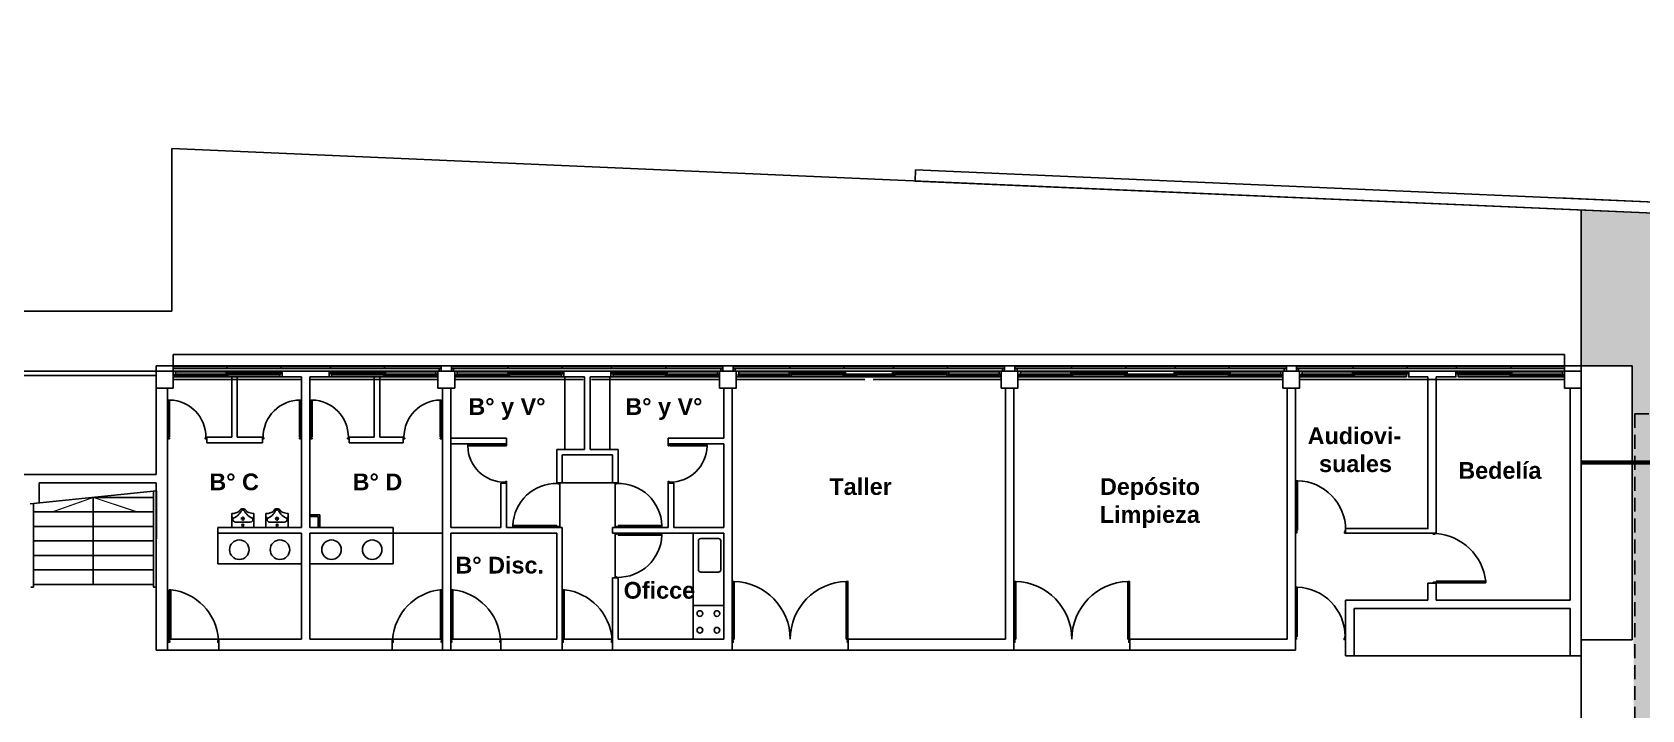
# Model space of a CAD drawing. Header units: millimetres. Extents: x -735 to -481, y 85 to 450.
# Drawn here: x -626.45 to -597.6, y 237.35 to 249.49 of the extents above; entities that cross this region are included whole.
import ezdxf
from ezdxf.enums import TextEntityAlignment as Align

# ---------------------------------------------------------------- set-up
doc = ezdxf.new("R2010")
doc.units = ezdxf.units.MM
doc.linetypes.add('DASHED', pattern=[0.75, 0.5, -0.25])
doc.layers.get('0').update_dxf_attribs({"color": 6, "linetype": 'CONTINUOUS'})
for name, color, linetype in [('A-CARPINTERIAS PUERTAS', 2, 'CONTINUOUS'), ('A-CARPINTERIAS VENTANAS', 2, 'CONTINUOUS'), ('A-ESCALERAS', 6, 'CONTINUOUS'), ('A-MUROS', 5, 'CONTINUOUS'), ('CARPINTERIAS', 2, 'CONTINUOUS'), ('dib - muro vista1', 1, 'CONTINUOUS'), ('dib - muro vista2', 2, 'CONTINUOUS'), ('dib-muros corte', 5, 'CONTINUOUS'), ('E-COLUMNAS CUADRADAS', 6, 'CONTINUOUS'), ('EQUIP-SANITARIO', 6, 'CONTINUOUS'), ('fino', 8, 'CONTINUOUS'), ('MUROS', 4, 'CONTINUOUS'), ('SANIT-DETALLE', 1, 'CONTINUOUS'), ('T-LOCALES', 7, 'CONTINUOUS'), ('VISTA4', 3, 'CONTINUOUS')]:
    doc.layers.add(name, color=color, linetype=linetype)
doc.styles.add('ARIAL', font='swisseb.ttf', dxfattribs={"width": 1.32})
doc.styles.add('ROMANS', font='romans', dxfattribs={"width": 0.9})

# ---------------------------------------------------------------- blocks, each defined once
blk = doc.blocks.new('SMRAIL')
for p, q in [((0, 0.9525), (0.00635, 0.9525)), ((0, 0.8763), (0.00635, 0.8763)), ((0, 0.0381), (0.00635, 0.0381)), ((0.00635, 0.8763), (0.00635, 0.9525)), ((0.00635, 0.93345), (0.0381, 0.93345)), ((0.00635, 0.89535), (0.0254, 0.89535)), ((0.00635, 0.0381), (0.00635, -0.0381)), ((0.00635, 0.01905), (0.0254, 0.01905)), ((0.0381, 0.88265), (0.0381, 0.03175)), ((0.0762, 0.89535), (0.0762, 0.01905)), ((0, -0.0381), (0.00635, -0.0381)), ((0.00635, -0.01905), (0.0381, -0.01905))]:
    blk.add_line(p, q)
for centre, radius, start, end in [((0.0254, 0.88265), 0.0127, 0, 90), ((0.0254, 0.03175), 0.0127, 270, 0), ((0.0381, 0.89535), 0.0381, 0, 90), ((0.0381, 0.01905), 0.0381, 270, 0)]:
    blk.add_arc(centre, radius, start, end)
blk = doc.blocks.new('TAB')
at = {"layer": 'MUROS', "color": 3}
for p, q in [((0, 0.23), (0.18, 0.23)), ((0, 0.2), (0.15, 0.2)), ((0.15, 0.2), (0.15, 0)), ((0.18, 0.23), (0.18, 0))]:
    blk.add_line(p, q, dxfattribs=at)
blk = doc.blocks.new('A$C1E3C3192')
at = {"layer": 'CARPINTERIAS'}
blk.add_line((0, 0), (0.001, 0), dxfattribs=at)
blk = doc.blocks.new('MINGI2')
blk.add_lwpolyline([(-0.00516, 0.00711), (-0.00571, 0.00711), (-0.00571, 0), (0.00571, 0), (0.00571, 0.00711), (0.00517, 0.00711), (0.00311, 0.00769, -0.087584), (0.00207, 0.00816, -0.140472), (0.0018, 0.00848, 0.652509), (-0.0018, 0.00848, -0.140472), (-0.00207, 0.00816, -0.087584), (-0.00311, 0.00769, 0.011964)], format="xyb", close=True)
at = {"layer": 'SANIT-DETALLE'}
for p, q in [((-0.00516, 0.00522), (-0.00571, 0.00522)), ((-0.00516, 0.00522), (-0.00516, 0.00413)), ((-0.00383, 0.00279), (0.00383, 0.00279)), ((0.00516, 0.00522), (0.00571, 0.00522)), ((0.00516, 0.00522), (0.00516, 0.00413))]:
    blk.add_line(p, q, dxfattribs=at)
for centre, radius in [((-0.00069, 0.00474), 0.0000762), ((-0.00069, 0.00429), 0.0000762), ((0, 0.0012), 0.000508), ((-0.00023, 0.0052), 0.0000762), ((-0.00023, 0.00383), 0.0000762), ((0, 0.00452), 0.0000762), ((0.00023, 0.0052), 0.0000762), ((0.00023, 0.00383), 0.0000762), ((0.00069, 0.00474), 0.0000762), ((0.00069, 0.00429), 0.0000762)]:
    blk.add_circle(centre, radius, dxfattribs=at)
for centre, radius, start, end in [((-0.0076, 0.01178), 0.00752, 289.21333, 335.64976), ((0.00006, 0.0081), 0.000993, 93.3922, 144.54656), ((-0.00006, 0.0081), 0.000993, 35.45344, 86.6078), ((0.0076, 0.01178), 0.00752, 204.35024, 250.78667), ((-0.00383, 0.00413), 0.00134, 180, 270), ((0.00383, 0.00413), 0.00134, 270, 0)]:
    blk.add_arc(centre, radius, start, end, dxfattribs=at)
at = {"style": 'ROMANS', "flags": 1}
blk.add_attdef('NOMENCLATURA', text='', height=0.00203, dxfattribs=at).set_placement((-0.00005, 0.00397), align=Align.MIDDLE)

msp = doc.modelspace()

# ---------------------------------------------------------------- hatches: boundary and pattern name
at = {"layer": 'fino'}
h = msp.add_hatch(dxfattribs=at)
h.set_pattern_fill('AR-B816', color=256, scale=0.001, style=0)
h.paths.add_polyline_path([(-597.726, 223.607), (-598.726, 223.614), (-598.726, 221.314), (-597.726, 221.318), (-597.726, 213.514), (-598.726, 213.514), (-598.726, 211.222), (-597.726, 211.222), (-597.726, 203.414), (-598.726, 203.414), (-598.726, 201.114), (-597.776, 201.116), (-597.776, 199.645), (-595.026, 199.677), (-595.026, 194.001), (-594.576, 193.894), (-594.576, 210.964), (-593.786, 210.964), (-593.786, 227.557), (-594.576, 227.557), (-594.576, 232.215), (-593.426, 232.215), (-593.426, 234.714), (-594.576, 234.706), (-594.601, 241.806), (-594.126, 241.806), (-594.126, 246.107), (-598.69, 246.302), (-598.686, 243.514), (-597.776, 243.519), (-597.726, 233.714), (-598.726, 233.714), (-598.726, 231.399), (-597.776, 231.399)])

# ---------------------------------------------------------------- linework, layer by layer
at = {"layer": 'A-CARPINTERIAS PUERTAS'}
for p, q in [((-624.002, 242.234), (-624.026, 242.234)), ((-623.988, 242.204), (-624.026, 242.204)), ((-624.002, 242.234), (-624.002, 242.217)), ((-624.002, 242.217), (-623.988, 242.217)), ((-623.988, 242.217), (-623.988, 242.204)), ((-621.646, 242.217), (-621.66, 242.217)), ((-621.66, 242.217), (-621.66, 242.204)), ((-621.66, 242.204), (-621.623, 242.204)), ((-621.646, 242.234), (-621.646, 242.217)), ((-621.646, 242.234), (-621.623, 242.234)), ((-621.449, 242.234), (-621.473, 242.234)), ((-621.435, 242.204), (-621.473, 242.204)), ((-621.449, 242.234), (-621.449, 242.217)), ((-621.449, 242.217), (-621.435, 242.217)), ((-621.435, 242.217), (-621.435, 242.204)), ((-619.122, 242.217), (-619.136, 242.217)), ((-619.136, 242.217), (-619.136, 242.204)), ((-619.136, 242.204), (-619.099, 242.204)), ((-619.122, 242.234), (-619.122, 242.217)), ((-619.122, 242.234), (-619.099, 242.234)), ((-617.962, 242.09), (-617.962, 242.076)), ((-617.962, 242.076), (-617.949, 242.076)), ((-617.949, 242.076), (-617.949, 242.114)), ((-615.051, 242.076), (-615.051, 242.114)), ((-615.021, 242.09), (-615.037, 242.09)), ((-615.037, 242.09), (-615.037, 242.076)), ((-615.021, 242.09), (-615.021, 242.114)), ((-598.686, 241.806), (-598.686, 241.756)), ((-598.626, 241.806), (-598.686, 241.806)), ((-598.686, 241.806), (-597.276, 241.806)), ((-598.686, 241.781), (-597.276, 241.781)), ((-598.626, 241.806), (-598.626, 241.756)), ((-598.626, 241.756), (-598.686, 241.756)), ((-598.686, 241.756), (-597.276, 241.756)), ((-614.951, 241.411), (-615.051, 241.411)), ((-617.05, 240.65), (-617.836, 240.65)), ((-617.836, 240.65), (-617.836, 240.62)), ((-617.05, 240.62), (-617.836, 240.62)), ((-617.05, 240.62), (-617.05, 240.65)), ((-615.95, 240.62), (-615.95, 240.65)), ((-615.95, 240.65), (-615.163, 240.65)), ((-615.95, 240.62), (-615.163, 240.62)), ((-615.163, 240.65), (-615.163, 240.62)), ((-615.95, 240.507), (-615.163, 240.507)), ((-615.95, 240.507), (-615.95, 240.477)), ((-615.95, 240.477), (-615.163, 240.477)), ((-615.163, 240.507), (-615.163, 240.477)), ((-602.909, 240.514), (-602.909, 240.594)), ((-623.998, 239.5), (-623.968, 239.5)), ((-623.998, 238.614), (-623.998, 239.5)), ((-623.968, 238.614), (-623.968, 239.5)), ((-619.105, 239.5), (-619.135, 239.5)), ((-619.135, 238.614), (-619.135, 239.5)), ((-619.105, 238.614), (-619.105, 239.5)), ((-618.942, 239.5), (-618.912, 239.5)), ((-618.942, 238.614), (-618.942, 239.5)), ((-618.912, 238.614), (-618.912, 239.5)), ((-616.943, 239.5), (-616.913, 239.5)), ((-616.943, 238.614), (-616.943, 239.5)), ((-616.913, 238.614), (-616.913, 239.5)), ((-601.285, 239.62), (-601.285, 239.65)), ((-601.285, 239.65), (-600.398, 239.65)), ((-601.285, 239.62), (-600.398, 239.62)), ((-600.398, 239.62), (-600.398, 239.65)), ((-623.998, 238.614), (-623.968, 238.614)), ((-619.105, 238.614), (-619.135, 238.614)), ((-618.942, 238.614), (-618.912, 238.614)), ((-616.943, 238.614), (-616.913, 238.614))]:
    msp.add_line(p, q, dxfattribs=at)
at = {"layer": 'A-CARPINTERIAS PUERTAS', "ltscale": 0.06}
for q in [(-617.979, 242.114), (-617.962, 242.09)]:
    msp.add_line((-617.979, 242.09), q, dxfattribs=at)
at = {"layer": 'A-CARPINTERIAS PUERTAS'}
for points in [[(-624.002, 242.234), (-623.987, 242.234), (-623.987, 242.899), (-624.002, 242.899)], [(-621.646, 242.234), (-621.661, 242.234), (-621.661, 242.899), (-621.646, 242.899)], [(-621.449, 242.234), (-621.434, 242.234), (-621.434, 242.899), (-621.449, 242.899)], [(-619.122, 242.234), (-619.137, 242.234), (-619.137, 242.899), (-619.122, 242.899)], [(-623.323, 242.234), (-623.337, 242.234), (-623.337, 242.217), (-623.351, 242.217), (-623.351, 242.204), (-623.337, 242.204), (-623.337, 242.204), (-623.323, 242.204)], [(-620.77, 242.234), (-620.784, 242.234), (-620.784, 242.217), (-620.798, 242.217), (-620.798, 242.204), (-620.784, 242.204), (-620.784, 242.204), (-620.77, 242.204)], [(-617.979, 242.09), (-617.979, 242.075), (-618.644, 242.075), (-618.644, 242.09)], [(-615.021, 242.09), (-615.021, 242.075), (-614.355, 242.075), (-614.355, 242.09)], [(-603.794, 240.568), (-603.769, 240.568), (-603.769, 241.453), (-603.794, 241.453)], [(-613.898, 238.614), (-613.869, 238.614), (-613.869, 239.647), (-613.898, 239.647)], [(-611.831, 238.614), (-611.86, 238.614), (-611.86, 239.647), (-611.831, 239.647)], [(-608.85, 238.614), (-608.821, 238.614), (-608.821, 239.647), (-608.85, 239.647)], [(-606.783, 238.614), (-606.812, 238.614), (-606.812, 239.647), (-606.783, 239.647)], [(-603.803, 238.66), (-603.778, 238.66), (-603.778, 239.545), (-603.803, 239.545)]]:
    msp.add_lwpolyline(points, close=True, dxfattribs=at)
for points in [[(-622.325, 242.234), (-622.311, 242.234), (-622.311, 242.217), (-622.297, 242.217), (-622.297, 242.204), (-622.311, 242.204), (-622.311, 242.204), (-622.325, 242.204)], [(-619.801, 242.234), (-619.787, 242.234), (-619.787, 242.217), (-619.773, 242.217), (-619.773, 242.204), (-619.787, 242.204), (-619.787, 242.204), (-619.801, 242.204)], [(-615.051, 242.076), (-615.037, 242.076)], [(-617.979, 241.411), (-617.979, 241.425), (-617.962, 241.425), (-617.962, 241.439), (-617.949, 241.439), (-617.949, 241.425), (-617.949, 241.425), (-617.949, 241.411)], [(-617.05, 241.414), (-617.05, 241.407), (-617.02, 241.407), (-617.02, 241.395), (-616.995, 241.395), (-616.995, 241.414), (-616.995, 241.414), (-616.995, 241.414)], [(-615.95, 241.414), (-615.95, 241.407), (-615.98, 241.407), (-615.98, 241.395), (-616.004, 241.395), (-616.004, 241.414), (-616.004, 241.414), (-616.004, 241.414)], [(-615.021, 241.411), (-615.021, 241.425), (-615.037, 241.425), (-615.037, 241.439), (-615.051, 241.439), (-615.051, 241.425), (-615.051, 241.425), (-615.051, 241.411)], [(-617.05, 240.614), (-617.05, 240.62), (-617.02, 240.62), (-617.02, 240.633), (-616.995, 240.633), (-616.995, 240.614), (-616.995, 240.614), (-616.995, 240.614)], [(-615.95, 240.614), (-615.95, 240.62), (-615.98, 240.62), (-615.98, 240.633), (-616.004, 240.633), (-616.004, 240.614), (-616.004, 240.614), (-616.004, 240.614)], [(-615.95, 240.514), (-615.95, 240.507), (-615.98, 240.507), (-615.98, 240.495), (-616.004, 240.495), (-616.004, 240.514), (-616.004, 240.514), (-616.004, 240.514)], [(-603.809, 240.568), (-603.794, 240.568), (-603.794, 240.542), (-603.783, 240.542), (-603.783, 240.521), (-603.809, 240.521), (-603.809, 240.521), (-603.809, 240.521)], [(-602.909, 240.568), (-602.915, 240.568), (-602.915, 240.538), (-602.928, 240.538), (-602.928, 240.514), (-602.909, 240.514), (-602.909, 240.514), (-602.909, 240.514)], [(-601.285, 240.514), (-601.285, 240.507), (-601.315, 240.507), (-601.315, 240.495), (-601.339, 240.495), (-601.339, 240.514), (-601.339, 240.514), (-601.339, 240.514)], [(-615.95, 239.714), (-615.95, 239.72), (-615.98, 239.72), (-615.98, 239.733), (-616.004, 239.733), (-616.004, 239.714), (-616.004, 239.714), (-616.004, 239.714)], [(-601.285, 239.614), (-601.285, 239.62), (-601.315, 239.62), (-601.315, 239.633), (-601.339, 239.633), (-601.339, 239.614), (-601.339, 239.614), (-601.339, 239.614)], [(-624.005, 238.614), (-623.998, 238.614), (-623.998, 238.584), (-623.986, 238.584), (-623.986, 238.559), (-624.005, 238.559), (-624.005, 238.559), (-624.005, 238.559)], [(-623.105, 238.614), (-623.111, 238.614), (-623.111, 238.584), (-623.124, 238.584), (-623.124, 238.559), (-623.105, 238.559), (-623.105, 238.559), (-623.105, 238.559)], [(-619.999, 238.614), (-619.992, 238.614), (-619.992, 238.584), (-619.98, 238.584), (-619.98, 238.559), (-619.999, 238.559), (-619.999, 238.559), (-619.999, 238.559)], [(-619.099, 238.614), (-619.105, 238.614), (-619.105, 238.584), (-619.118, 238.584), (-619.118, 238.559), (-619.099, 238.559), (-619.099, 238.559), (-619.099, 238.559)], [(-618.949, 238.614), (-618.942, 238.614), (-618.942, 238.584), (-618.93, 238.584), (-618.93, 238.559), (-618.949, 238.559), (-618.949, 238.559), (-618.949, 238.559)], [(-618.049, 238.614), (-618.055, 238.614), (-618.055, 238.584), (-618.068, 238.584), (-618.068, 238.559), (-618.049, 238.559), (-618.049, 238.559), (-618.049, 238.559)], [(-616.95, 238.614), (-616.943, 238.614), (-616.943, 238.584), (-616.931, 238.584), (-616.931, 238.559), (-616.95, 238.559), (-616.95, 238.559), (-616.95, 238.559)], [(-616.05, 238.614), (-616.056, 238.614), (-616.056, 238.584), (-616.069, 238.584), (-616.069, 238.559), (-616.05, 238.559), (-616.05, 238.559), (-616.05, 238.559)], [(-613.905, 238.614), (-613.898, 238.614), (-613.898, 238.584), (-613.886, 238.584), (-613.886, 238.559), (-613.905, 238.559), (-613.905, 238.559), (-613.905, 238.559)], [(-611.825, 238.614), (-611.831, 238.614), (-611.831, 238.584), (-611.843, 238.584), (-611.843, 238.559), (-611.825, 238.559), (-611.825, 238.559), (-611.825, 238.559)], [(-608.857, 238.614), (-608.85, 238.614), (-608.85, 238.584), (-608.838, 238.584), (-608.838, 238.559), (-608.857, 238.559), (-608.857, 238.559), (-608.857, 238.559)], [(-606.777, 238.614), (-606.783, 238.614), (-606.783, 238.584), (-606.795, 238.584), (-606.795, 238.559), (-606.777, 238.559), (-606.777, 238.559), (-606.777, 238.559)], [(-603.809, 238.66), (-603.803, 238.66), (-603.803, 238.634), (-603.792, 238.634), (-603.792, 238.614), (-603.809, 238.614), (-603.809, 238.614), (-603.809, 238.614)], [(-602.918, 238.66), (-602.925, 238.66), (-602.925, 238.63), (-602.937, 238.63), (-602.937, 238.606), (-602.918, 238.606), (-602.918, 238.606), (-602.918, 238.606)]]:
    msp.add_lwpolyline(points, dxfattribs=at)
for centre, radius, start, end in [((-624.002, 242.234), 0.665, 359.9816, 88.6589), ((-621.646, 242.234), 0.665, 89.9875, 180.0298), ((-621.449, 242.234), 0.665, 359.9816, 88.6589), ((-619.122, 242.234), 0.665, 91.3411, 180.0184), ((-617.979, 242.09), 0.665, 181.3411, 270.0184), ((-615.02, 242.09), 0.665, 269.9816, 358.6589), ((-617.049, 240.62), 0.786, 88.916, 177.8144), ((-615.95, 240.62), 0.786, 2.1856, 91.084), ((-603.794, 240.568), 0.885, 0, 88.4295), ((-615.95, 240.507), 0.786, 268.916, 357.8144), ((-601.361, 239.539), 0.969, 6.5992, 85.4619), ((-624.079, 238.537), 0.969, 4.5381, 83.4008), ((-619.024, 238.537), 0.969, 96.5992, 175.4619), ((-619.023, 238.537), 0.969, 4.5381, 83.4008), ((-617.024, 238.537), 0.969, 4.5381, 83.4008), ((-613.898, 238.614), 1.033, 0, 88.4295), ((-611.831, 238.614), 1.033, 91.5705, 180), ((-608.85, 238.614), 1.033, 0, 88.4295), ((-606.783, 238.614), 1.033, 91.5705, 180), ((-603.803, 238.66), 0.885, 0, 88.4295)]:
    msp.add_arc(centre, radius, start, end, dxfattribs=at)
at = {"layer": 'A-CARPINTERIAS VENTANAS'}
for p, q in [((-623.926, 243.514), (-598.986, 243.514)), ((-619.119, 243.502), (-623.926, 243.502)), ((-619.119, 243.414), (-619.119, 243.502)), ((-618.936, 243.414), (-618.936, 243.502)), ((-618.936, 243.502), (-614.071, 243.502)), ((-613.886, 243.502), (-609.021, 243.502)), ((-613.886, 243.414), (-613.886, 243.502)), ((-608.836, 243.414), (-608.836, 243.502)), ((-608.836, 243.502), (-603.971, 243.502)), ((-603.792, 243.502), (-598.986, 243.502)), ((-603.792, 243.414), (-603.792, 243.502)), ((-619.119, 243.464), (-623.926, 243.464)), ((-623.881, 243.414), (-623.926, 243.414)), ((-622.011, 243.364), (-623.896, 243.364)), ((-623.881, 243.414), (-622.011, 243.414)), ((-623.881, 243.364), (-623.881, 243.414)), ((-622.976, 243.404), (-623.881, 243.404)), ((-623.881, 243.314), (-623.881, 243.324)), ((-623.881, 243.314), (-622.011, 243.314)), ((-623.866, 243.364), (-622.976, 243.364)), ((-623.866, 243.344), (-622.976, 243.344)), ((-623.866, 243.324), (-622.976, 243.324)), ((-622.946, 243.404), (-622.021, 243.404)), ((-622.946, 243.384), (-622.021, 243.384)), ((-622.946, 243.364), (-622.021, 243.364)), ((-622.946, 243.324), (-622.011, 243.324)), ((-622.011, 243.404), (-622.011, 243.414)), ((-622.011, 243.414), (-621.971, 243.414)), ((-622.011, 243.314), (-622.011, 243.364)), ((-621.971, 243.314), (-622.011, 243.314)), ((-621.971, 243.364), (-621.971, 243.414)), ((-621.971, 243.314), (-621.971, 243.414)), ((-621.125, 243.364), (-621.125, 243.414)), ((-621.125, 243.314), (-621.125, 243.414)), ((-621.085, 243.414), (-621.125, 243.414)), ((-621.125, 243.314), (-621.085, 243.314)), ((-619.215, 243.414), (-621.085, 243.414)), ((-621.085, 243.404), (-621.085, 243.414)), ((-621.085, 243.314), (-621.085, 243.364)), ((-621.085, 243.364), (-619.2, 243.364)), ((-620.15, 243.324), (-621.085, 243.324)), ((-619.215, 243.314), (-621.085, 243.314)), ((-620.15, 243.404), (-621.075, 243.404)), ((-620.15, 243.384), (-621.075, 243.384)), ((-620.15, 243.364), (-621.075, 243.364)), ((-620.12, 243.404), (-619.215, 243.404)), ((-619.23, 243.364), (-620.12, 243.364)), ((-619.23, 243.344), (-620.12, 243.344)), ((-619.23, 243.324), (-620.12, 243.324)), ((-619.215, 243.364), (-619.215, 243.414)), ((-619.178, 243.414), (-619.215, 243.414)), ((-619.215, 243.314), (-619.215, 243.324)), ((-619.215, 243.314), (-619.178, 243.314)), ((-619.158, 243.414), (-619.158, 243.464)), ((-618.936, 243.464), (-614.071, 243.464)), ((-618.898, 243.414), (-618.898, 243.464)), ((-618.833, 243.414), (-618.878, 243.414)), ((-618.833, 243.314), (-618.878, 243.314)), ((-616.963, 243.364), (-618.848, 243.364)), ((-618.833, 243.364), (-618.833, 243.414)), ((-618.833, 243.414), (-616.963, 243.414)), ((-617.928, 243.404), (-618.833, 243.404)), ((-618.833, 243.314), (-618.833, 243.324)), ((-618.833, 243.314), (-616.963, 243.314)), ((-618.818, 243.364), (-617.928, 243.364)), ((-618.818, 243.344), (-617.928, 243.344)), ((-618.818, 243.324), (-617.928, 243.324)), ((-617.898, 243.404), (-616.973, 243.404)), ((-617.898, 243.384), (-616.973, 243.384)), ((-617.898, 243.364), (-616.973, 243.364)), ((-617.898, 243.324), (-616.963, 243.324)), ((-616.963, 243.404), (-616.963, 243.414)), ((-616.963, 243.414), (-616.923, 243.414)), ((-616.963, 243.314), (-616.963, 243.364)), ((-616.923, 243.314), (-616.963, 243.314)), ((-616.923, 243.364), (-616.923, 243.414)), ((-616.923, 243.314), (-616.923, 243.414)), ((-616.077, 243.364), (-616.077, 243.414)), ((-616.077, 243.314), (-616.077, 243.414)), ((-616.037, 243.414), (-616.077, 243.414)), ((-616.077, 243.314), (-616.037, 243.314)), ((-614.167, 243.414), (-616.037, 243.414)), ((-616.037, 243.404), (-616.037, 243.414)), ((-616.037, 243.314), (-616.037, 243.364)), ((-616.037, 243.364), (-614.152, 243.364)), ((-615.102, 243.324), (-616.037, 243.324)), ((-614.167, 243.314), (-616.037, 243.314)), ((-615.102, 243.404), (-616.027, 243.404)), ((-615.102, 243.384), (-616.027, 243.384)), ((-615.102, 243.364), (-616.027, 243.364)), ((-615.072, 243.404), (-614.167, 243.404)), ((-614.182, 243.364), (-615.072, 243.364)), ((-614.182, 243.344), (-615.072, 243.344)), ((-614.182, 243.324), (-615.072, 243.324)), ((-614.167, 243.364), (-614.167, 243.414)), ((-614.13, 243.414), (-614.167, 243.414)), ((-614.167, 243.314), (-614.167, 243.324)), ((-614.167, 243.314), (-614.13, 243.314)), ((-614.11, 243.464), (-614.11, 243.414)), ((-614.071, 243.464), (-614.071, 243.414)), ((-613.886, 243.464), (-609.021, 243.464)), ((-613.848, 243.414), (-613.848, 243.464)), ((-613.785, 243.414), (-613.83, 243.414)), ((-613.785, 243.314), (-613.83, 243.314)), ((-611.915, 243.364), (-613.8, 243.364)), ((-613.785, 243.414), (-611.915, 243.414)), ((-613.785, 243.364), (-613.785, 243.414)), ((-612.88, 243.404), (-613.785, 243.404)), ((-613.785, 243.314), (-613.785, 243.324)), ((-613.785, 243.314), (-611.915, 243.314)), ((-613.77, 243.364), (-612.88, 243.364)), ((-613.77, 243.344), (-612.88, 243.344)), ((-613.77, 243.324), (-612.88, 243.324)), ((-612.85, 243.404), (-611.925, 243.404)), ((-612.85, 243.384), (-611.925, 243.384)), ((-612.85, 243.364), (-611.925, 243.364)), ((-612.85, 243.324), (-611.915, 243.324)), ((-611.915, 243.404), (-611.915, 243.414)), ((-611.915, 243.414), (-611.875, 243.414)), ((-611.915, 243.314), (-611.915, 243.364)), ((-611.875, 243.314), (-611.915, 243.314)), ((-611.875, 243.364), (-611.875, 243.414)), ((-611.875, 243.364), (-611.875, 243.414)), ((-611.875, 243.414), (-611.029, 243.414)), ((-611.875, 243.314), (-611.875, 243.324)), ((-611.875, 243.314), (-611.875, 243.324)), ((-611.875, 243.314), (-611.029, 243.314)), ((-611.86, 243.364), (-611.044, 243.364)), ((-611.86, 243.344), (-611.044, 243.344)), ((-611.86, 243.324), (-611.044, 243.324)), ((-611.029, 243.364), (-611.029, 243.414)), ((-611.029, 243.364), (-611.029, 243.414)), ((-610.989, 243.414), (-611.029, 243.414)), ((-611.029, 243.314), (-611.029, 243.324)), ((-611.029, 243.314), (-611.029, 243.324)), ((-611.029, 243.314), (-610.989, 243.314)), ((-609.119, 243.414), (-610.989, 243.414)), ((-610.989, 243.404), (-610.989, 243.414)), ((-610.989, 243.314), (-610.989, 243.364)), ((-610.989, 243.364), (-609.104, 243.364)), ((-610.054, 243.324), (-610.989, 243.324)), ((-609.119, 243.314), (-610.989, 243.314)), ((-610.054, 243.404), (-610.979, 243.404)), ((-610.054, 243.384), (-610.979, 243.384)), ((-610.054, 243.364), (-610.979, 243.364)), ((-610.024, 243.404), (-609.119, 243.404)), ((-609.134, 243.364), (-610.024, 243.364)), ((-609.134, 243.344), (-610.024, 243.344)), ((-609.134, 243.324), (-610.024, 243.324)), ((-609.119, 243.364), (-609.119, 243.414)), ((-609.082, 243.414), (-609.119, 243.414)), ((-609.119, 243.314), (-609.119, 243.324)), ((-609.119, 243.314), (-609.082, 243.314)), ((-609.06, 243.464), (-609.06, 243.414)), ((-609.021, 243.464), (-609.021, 243.414)), ((-608.836, 243.464), (-603.971, 243.464)), ((-608.798, 243.414), (-608.798, 243.464)), ((-608.737, 243.414), (-608.782, 243.414)), ((-608.737, 243.314), (-608.782, 243.314)), ((-606.867, 243.364), (-608.752, 243.364)), ((-608.737, 243.364), (-608.737, 243.414)), ((-608.737, 243.414), (-606.867, 243.414)), ((-607.832, 243.404), (-608.737, 243.404)), ((-608.737, 243.314), (-608.737, 243.324)), ((-608.737, 243.314), (-606.867, 243.314)), ((-608.722, 243.364), (-607.832, 243.364)), ((-608.722, 243.344), (-607.832, 243.344)), ((-608.722, 243.324), (-607.832, 243.324)), ((-607.802, 243.404), (-606.877, 243.404)), ((-607.802, 243.384), (-606.877, 243.384)), ((-607.802, 243.364), (-606.877, 243.364)), ((-607.802, 243.324), (-606.867, 243.324)), ((-606.867, 243.404), (-606.867, 243.414)), ((-606.867, 243.414), (-606.827, 243.414)), ((-606.867, 243.314), (-606.867, 243.364)), ((-606.827, 243.314), (-606.867, 243.314)), ((-606.827, 243.364), (-606.827, 243.414)), ((-606.827, 243.364), (-606.827, 243.414)), ((-606.827, 243.414), (-605.981, 243.414)), ((-606.827, 243.314), (-606.827, 243.324)), ((-606.827, 243.314), (-606.827, 243.324)), ((-606.827, 243.314), (-605.981, 243.314)), ((-606.812, 243.364), (-605.996, 243.364)), ((-606.812, 243.344), (-605.996, 243.344)), ((-606.812, 243.324), (-605.996, 243.324)), ((-605.981, 243.364), (-605.981, 243.414)), ((-605.981, 243.364), (-605.981, 243.414)), ((-605.941, 243.414), (-605.981, 243.414)), ((-605.981, 243.314), (-605.981, 243.324)), ((-605.981, 243.314), (-605.981, 243.324)), ((-605.981, 243.314), (-605.941, 243.314)), ((-604.071, 243.414), (-605.941, 243.414)), ((-605.941, 243.404), (-605.941, 243.414)), ((-605.941, 243.314), (-605.941, 243.364)), ((-605.941, 243.364), (-604.056, 243.364)), ((-605.006, 243.324), (-605.941, 243.324)), ((-604.071, 243.314), (-605.941, 243.314)), ((-605.006, 243.404), (-605.931, 243.404)), ((-605.006, 243.384), (-605.931, 243.384)), ((-605.006, 243.364), (-605.931, 243.364)), ((-604.976, 243.404), (-604.071, 243.404)), ((-604.086, 243.364), (-604.976, 243.364)), ((-604.086, 243.344), (-604.976, 243.344)), ((-604.086, 243.324), (-604.976, 243.324)), ((-604.071, 243.364), (-604.071, 243.414)), ((-604.034, 243.414), (-604.071, 243.414)), ((-604.071, 243.314), (-604.071, 243.324)), ((-604.071, 243.314), (-604.034, 243.314)), ((-604.01, 243.464), (-604.01, 243.414)), ((-603.971, 243.464), (-603.971, 243.414)), ((-603.792, 243.464), (-598.986, 243.464)), ((-603.754, 243.414), (-603.754, 243.464)), ((-603.689, 243.414), (-603.734, 243.414)), ((-603.689, 243.314), (-603.734, 243.314)), ((-601.819, 243.364), (-603.704, 243.364)), ((-603.689, 243.414), (-601.819, 243.414)), ((-603.689, 243.364), (-603.689, 243.414)), ((-602.784, 243.404), (-603.689, 243.404)), ((-603.689, 243.314), (-603.689, 243.324)), ((-603.689, 243.314), (-601.819, 243.314)), ((-603.674, 243.364), (-602.784, 243.364)), ((-603.674, 243.344), (-602.784, 243.344)), ((-603.674, 243.324), (-602.784, 243.324)), ((-602.754, 243.404), (-601.829, 243.404)), ((-602.754, 243.384), (-601.829, 243.384)), ((-602.754, 243.364), (-601.829, 243.364)), ((-602.754, 243.324), (-601.819, 243.324)), ((-601.819, 243.404), (-601.819, 243.414)), ((-601.819, 243.414), (-601.799, 243.414)), ((-601.819, 243.314), (-601.819, 243.364)), ((-600.893, 243.414), (-600.933, 243.414)), ((-599.023, 243.414), (-600.893, 243.414)), ((-600.893, 243.404), (-600.893, 243.414)), ((-600.893, 243.314), (-600.893, 243.364)), ((-600.893, 243.364), (-599.008, 243.364)), ((-599.958, 243.324), (-600.893, 243.324)), ((-599.023, 243.314), (-600.893, 243.314)), ((-599.958, 243.404), (-600.883, 243.404)), ((-599.958, 243.384), (-600.883, 243.384)), ((-599.958, 243.364), (-600.883, 243.364)), ((-599.928, 243.404), (-599.023, 243.404)), ((-599.038, 243.364), (-599.928, 243.364)), ((-599.038, 243.344), (-599.928, 243.344)), ((-599.038, 243.324), (-599.928, 243.324)), ((-599.023, 243.364), (-599.023, 243.414)), ((-598.986, 243.414), (-599.023, 243.414)), ((-599.023, 243.314), (-599.023, 243.324)), ((-599.023, 243.314), (-598.986, 243.314))]:
    msp.add_line(p, q, dxfattribs=at)
for points in [[(-623.926, 243.464), (-623.926, 243.502), (-623.887, 243.502)], [(-622.961, 243.464), (-622.961, 243.502), (-622.999, 243.502)], [(-622.961, 243.464), (-622.961, 243.502), (-622.922, 243.502)], [(-621.991, 243.464), (-621.991, 243.502), (-622.029, 243.502)], [(-621.991, 243.464), (-621.991, 243.502), (-621.952, 243.502)], [(-621.105, 243.464), (-621.105, 243.502), (-621.143, 243.502)], [(-621.105, 243.464), (-621.105, 243.502), (-621.066, 243.502)], [(-620.135, 243.464), (-620.135, 243.502), (-620.173, 243.502)], [(-620.135, 243.464), (-620.135, 243.502), (-620.096, 243.502)], [(-619.119, 243.464), (-619.119, 243.502), (-619.158, 243.502)], [(-618.936, 243.464), (-618.936, 243.502), (-618.898, 243.502)], [(-617.921, 243.464), (-617.921, 243.502), (-617.959, 243.502)], [(-617.921, 243.464), (-617.921, 243.502), (-617.882, 243.502)], [(-616.951, 243.464), (-616.951, 243.502), (-616.989, 243.502)], [(-616.951, 243.464), (-616.951, 243.502), (-616.912, 243.502)], [(-616.065, 243.464), (-616.065, 243.502), (-616.103, 243.502)], [(-616.065, 243.464), (-616.065, 243.502), (-616.026, 243.502)], [(-615.095, 243.464), (-615.095, 243.502), (-615.133, 243.502)], [(-615.095, 243.464), (-615.095, 243.502), (-615.056, 243.502)], [(-614.071, 243.464), (-614.071, 243.502), (-614.11, 243.502)], [(-613.886, 243.464), (-613.886, 243.502), (-613.848, 243.502)], [(-612.871, 243.464), (-612.871, 243.502), (-612.909, 243.502)], [(-612.871, 243.464), (-612.871, 243.502), (-612.832, 243.502)], [(-611.901, 243.464), (-611.901, 243.502), (-611.939, 243.502)], [(-611.901, 243.464), (-611.901, 243.502), (-611.862, 243.502)], [(-611.015, 243.464), (-611.015, 243.502), (-611.053, 243.502)], [(-611.015, 243.464), (-611.015, 243.502), (-610.976, 243.502)], [(-610.045, 243.464), (-610.045, 243.502), (-610.083, 243.502)], [(-610.045, 243.464), (-610.045, 243.502), (-610.006, 243.502)], [(-609.021, 243.464), (-609.021, 243.502), (-609.06, 243.502)], [(-608.836, 243.464), (-608.836, 243.502), (-608.798, 243.502)], [(-607.821, 243.464), (-607.821, 243.502), (-607.859, 243.502)], [(-607.821, 243.464), (-607.821, 243.502), (-607.782, 243.502)], [(-606.851, 243.464), (-606.851, 243.502), (-606.889, 243.502)], [(-606.851, 243.464), (-606.851, 243.502), (-606.812, 243.502)], [(-605.965, 243.464), (-605.965, 243.502), (-606.003, 243.502)], [(-605.965, 243.464), (-605.965, 243.502), (-605.926, 243.502)], [(-604.995, 243.464), (-604.995, 243.502), (-605.033, 243.502)], [(-604.995, 243.464), (-604.995, 243.502), (-604.956, 243.502)], [(-603.971, 243.464), (-603.971, 243.502), (-604.01, 243.502)], [(-603.792, 243.464), (-603.792, 243.502), (-603.754, 243.502)], [(-602.777, 243.464), (-602.777, 243.502), (-602.815, 243.502)], [(-602.777, 243.464), (-602.777, 243.502), (-602.738, 243.502)], [(-601.807, 243.464), (-601.807, 243.502), (-601.845, 243.502)], [(-601.807, 243.464), (-601.807, 243.502), (-601.768, 243.502)], [(-600.921, 243.464), (-600.921, 243.502), (-600.959, 243.502)], [(-600.921, 243.464), (-600.921, 243.502), (-600.882, 243.502)], [(-599.951, 243.464), (-599.951, 243.502), (-599.989, 243.502)], [(-599.951, 243.464), (-599.951, 243.502), (-599.912, 243.502)], [(-598.986, 243.464), (-598.986, 243.502), (-599.024, 243.502)]]:
    msp.add_lwpolyline(points, dxfattribs=at)
for points in [[(-623.896, 243.364), (-623.866, 243.364), (-623.866, 243.324), (-623.896, 243.324)], [(-622.976, 243.404), (-622.946, 243.404), (-622.946, 243.364), (-622.976, 243.364)], [(-622.976, 243.364), (-622.946, 243.364), (-622.946, 243.324), (-622.976, 243.324)], [(-622.021, 243.404), (-621.996, 243.404), (-621.996, 243.364), (-622.021, 243.364)], [(-621.075, 243.404), (-621.1, 243.404), (-621.1, 243.364), (-621.075, 243.364)], [(-620.12, 243.404), (-620.15, 243.404), (-620.15, 243.364), (-620.12, 243.364)], [(-620.12, 243.364), (-620.15, 243.364), (-620.15, 243.324), (-620.12, 243.324)], [(-619.2, 243.364), (-619.23, 243.364), (-619.23, 243.324), (-619.2, 243.324)], [(-618.848, 243.364), (-618.818, 243.364), (-618.818, 243.324), (-618.848, 243.324)], [(-617.928, 243.404), (-617.898, 243.404), (-617.898, 243.364), (-617.928, 243.364)], [(-617.928, 243.364), (-617.898, 243.364), (-617.898, 243.324), (-617.928, 243.324)], [(-616.973, 243.404), (-616.948, 243.404), (-616.948, 243.364), (-616.973, 243.364)], [(-616.027, 243.404), (-616.052, 243.404), (-616.052, 243.364), (-616.027, 243.364)], [(-615.072, 243.404), (-615.102, 243.404), (-615.102, 243.364), (-615.072, 243.364)], [(-615.072, 243.364), (-615.102, 243.364), (-615.102, 243.324), (-615.072, 243.324)], [(-614.152, 243.364), (-614.182, 243.364), (-614.182, 243.324), (-614.152, 243.324)], [(-613.8, 243.364), (-613.77, 243.364), (-613.77, 243.324), (-613.8, 243.324)], [(-612.88, 243.404), (-612.85, 243.404), (-612.85, 243.364), (-612.88, 243.364)], [(-612.88, 243.364), (-612.85, 243.364), (-612.85, 243.324), (-612.88, 243.324)], [(-611.925, 243.404), (-611.9, 243.404), (-611.9, 243.364), (-611.925, 243.364)], [(-611.89, 243.364), (-611.86, 243.364), (-611.86, 243.324), (-611.89, 243.324)], [(-611.014, 243.364), (-611.044, 243.364), (-611.044, 243.324), (-611.014, 243.324)], [(-610.979, 243.404), (-611.004, 243.404), (-611.004, 243.364), (-610.979, 243.364)], [(-610.024, 243.404), (-610.054, 243.404), (-610.054, 243.364), (-610.024, 243.364)], [(-610.024, 243.364), (-610.054, 243.364), (-610.054, 243.324), (-610.024, 243.324)], [(-609.104, 243.364), (-609.134, 243.364), (-609.134, 243.324), (-609.104, 243.324)], [(-608.752, 243.364), (-608.722, 243.364), (-608.722, 243.324), (-608.752, 243.324)], [(-607.832, 243.404), (-607.802, 243.404), (-607.802, 243.364), (-607.832, 243.364)], [(-607.832, 243.364), (-607.802, 243.364), (-607.802, 243.324), (-607.832, 243.324)], [(-606.877, 243.404), (-606.852, 243.404), (-606.852, 243.364), (-606.877, 243.364)], [(-606.842, 243.364), (-606.812, 243.364), (-606.812, 243.324), (-606.842, 243.324)], [(-605.966, 243.364), (-605.996, 243.364), (-605.996, 243.324), (-605.966, 243.324)], [(-605.931, 243.404), (-605.956, 243.404), (-605.956, 243.364), (-605.931, 243.364)], [(-604.976, 243.404), (-605.006, 243.404), (-605.006, 243.364), (-604.976, 243.364)], [(-604.976, 243.364), (-605.006, 243.364), (-605.006, 243.324), (-604.976, 243.324)], [(-604.056, 243.364), (-604.086, 243.364), (-604.086, 243.324), (-604.056, 243.324)], [(-603.704, 243.364), (-603.674, 243.364), (-603.674, 243.324), (-603.704, 243.324)], [(-602.784, 243.404), (-602.754, 243.404), (-602.754, 243.364), (-602.784, 243.364)], [(-602.784, 243.364), (-602.754, 243.364), (-602.754, 243.324), (-602.784, 243.324)], [(-601.829, 243.404), (-601.804, 243.404), (-601.804, 243.364), (-601.829, 243.364)], [(-600.883, 243.404), (-600.908, 243.404), (-600.908, 243.364), (-600.883, 243.364)], [(-599.928, 243.404), (-599.958, 243.404), (-599.958, 243.364), (-599.928, 243.364)], [(-599.928, 243.364), (-599.958, 243.364), (-599.958, 243.324), (-599.928, 243.324)], [(-599.008, 243.364), (-599.038, 243.364), (-599.038, 243.324), (-599.008, 243.324)]]:
    msp.add_lwpolyline(points, close=True, dxfattribs=at)
at = {"layer": 'A-ESCALERAS'}
for p, q in [((-624.222, 241.269), (-626.489, 241.038)), ((-624.276, 239.544), (-624.276, 241.263)), ((-624.226, 239.544), (-624.222, 241.269)), ((-626.426, 239.544), (-626.426, 241.045)), ((-625.355, 241.154), (-624.276, 241.154)), ((-625.355, 239.594), (-625.355, 241.154)), ((-626.426, 240.894), (-624.276, 240.894)), ((-626.426, 240.634), (-624.276, 240.634)), ((-626.426, 240.374), (-624.276, 240.374)), ((-626.426, 240.114), (-624.276, 240.114)), ((-626.426, 239.854), (-624.276, 239.854)), ((-626.426, 239.544), (-626.476, 239.544)), ((-626.426, 239.594), (-624.276, 239.594)), ((-624.276, 239.544), (-624.226, 239.544))]:
    msp.add_line(p, q, dxfattribs=at)
at = {"layer": 'A-ESCALERAS', "const_width": 0.02}
msp.add_lwpolyline([(-624.58, 240.897), (-625.355, 241.154), (-626.08, 240.897)], dxfattribs=at)
at = {"layer": 'A-MUROS', "ltscale": 0.06}
for p, q in [((-598.686, 243.514), (-598.986, 243.514)), ((-598.986, 243.414), (-598.986, 243.514)), ((-598.686, 243.414), (-598.686, 243.514))]:
    msp.add_line(p, q, dxfattribs=at)
at = {"layer": 'A-MUROS'}
for p, q in [((-622.874, 243.314), (-622.874, 242.234)), ((-622.774, 243.314), (-622.774, 242.234)), ((-621.971, 243.414), (-621.125, 243.414)), ((-621.971, 243.414), (-621.971, 243.314)), ((-621.971, 243.314), (-621.623, 243.314)), ((-621.623, 243.314), (-621.623, 240.614)), ((-621.473, 243.314), (-621.473, 240.614)), ((-621.473, 243.314), (-621.125, 243.314)), ((-621.125, 243.414), (-621.125, 243.314)), ((-620.321, 243.314), (-620.321, 242.234)), ((-620.221, 243.314), (-620.221, 242.234)), ((-616.923, 243.414), (-616.077, 243.414)), ((-616.923, 243.414), (-616.923, 243.314)), ((-616.923, 243.314), (-616.55, 243.314)), ((-616.55, 243.314), (-616.55, 242.014)), ((-616.45, 243.314), (-616.45, 242.014)), ((-616.45, 243.314), (-616.077, 243.314)), ((-616.077, 243.414), (-616.077, 243.314)), ((-601.285, 243.314), (-601.285, 240.514)), ((-598.986, 243.414), (-598.686, 243.414)), ((-624.226, 241.564), (-624.226, 243.114)), ((-624.026, 238.414), (-624.026, 243.114)), ((-619.099, 243.114), (-619.099, 238.414)), ((-618.949, 243.114), (-618.949, 242.214)), ((-614.055, 242.214), (-614.055, 243.114)), ((-613.905, 238.414), (-613.905, 243.114)), ((-609.007, 238.614), (-609.007, 243.114)), ((-608.857, 238.414), (-608.857, 243.114)), ((-603.959, 243.114), (-603.959, 238.614)), ((-603.809, 243.114), (-603.809, 238.414)), ((-598.886, 239.314), (-598.886, 243.114)), ((-598.686, 238.314), (-598.686, 243.114)), ((-618.949, 242.914), (-618.949, 242.214)), ((-623.323, 242.134), (-623.323, 242.234)), ((-622.874, 242.234), (-623.323, 242.234)), ((-622.325, 242.134), (-623.323, 242.134)), ((-622.325, 242.234), (-622.774, 242.234)), ((-622.325, 242.234), (-622.325, 242.134)), ((-620.77, 242.134), (-620.77, 242.234)), ((-620.321, 242.234), (-620.77, 242.234)), ((-619.801, 242.134), (-620.77, 242.134)), ((-619.801, 242.234), (-620.221, 242.234)), ((-619.801, 242.234), (-619.801, 242.134)), ((-618.949, 242.214), (-617.949, 242.214)), ((-618.949, 242.114), (-617.949, 242.114)), ((-618.949, 242.114), (-618.949, 241.864)), ((-618.949, 242.114), (-618.949, 240.614)), ((-617.949, 242.214), (-617.949, 242.114)), ((-615.051, 242.214), (-615.051, 242.114)), ((-614.051, 242.214), (-615.051, 242.214)), ((-614.051, 242.114), (-615.051, 242.114)), ((-614.055, 240.614), (-614.055, 242.114)), ((-617.05, 241.414), (-617.05, 242.014)), ((-616.55, 242.014), (-617.05, 242.014)), ((-616.05, 241.914), (-616.95, 241.914)), ((-616.95, 241.414), (-616.95, 241.914)), ((-615.95, 242.014), (-616.45, 242.014)), ((-616.05, 241.414), (-616.05, 241.914)), ((-615.95, 241.414), (-615.95, 242.014)), ((-626.706, 241.564), (-624.226, 241.564)), ((-626.326, 241.414), (-624.226, 241.414)), ((-624.226, 238.414), (-624.226, 241.414)), ((-618.049, 241.411), (-618.049, 240.614)), ((-618.049, 241.411), (-617.949, 241.411)), ((-617.949, 241.411), (-617.949, 240.614)), ((-616.95, 241.414), (-617.05, 241.414)), ((-615.95, 241.414), (-616.05, 241.414)), ((-615.051, 241.411), (-615.051, 240.614)), ((-614.951, 241.411), (-614.951, 240.614)), ((-621.623, 240.614), (-623.126, 240.614)), ((-621.473, 240.614), (-619.978, 240.614)), ((-618.049, 240.614), (-618.949, 240.614)), ((-616.95, 240.614), (-617.949, 240.614)), ((-616.95, 238.414), (-616.95, 240.614)), ((-616.05, 240.614), (-615.051, 240.614)), ((-616.05, 240.514), (-616.05, 240.614)), ((-614.951, 240.614), (-614.055, 240.614)), ((-621.623, 240.514), (-623.126, 240.514)), ((-621.623, 240.514), (-621.623, 238.614)), ((-621.473, 240.514), (-619.978, 240.514)), ((-621.473, 240.514), (-621.473, 238.614)), ((-618.949, 240.514), (-618.949, 238.414)), ((-617.05, 240.514), (-618.949, 240.514)), ((-617.05, 238.614), (-617.05, 240.514)), ((-616.05, 240.514), (-614.051, 240.514)), ((-614.055, 238.614), (-614.055, 240.514)), ((-602.909, 240.514), (-601.285, 240.514)), ((-616.05, 239.714), (-615.95, 239.714)), ((-616.05, 238.414), (-616.05, 239.714)), ((-615.95, 238.614), (-615.95, 239.714)), ((-601.435, 239.614), (-601.435, 239.314)), ((-601.435, 239.614), (-601.285, 239.614)), ((-601.285, 239.614), (-601.285, 239.314)), ((-602.909, 239.314), (-601.435, 239.314)), ((-601.285, 239.314), (-598.886, 239.314)), ((-602.759, 239.164), (-598.886, 239.164)), ((-598.886, 238.314), (-598.886, 239.164)), ((-623.105, 238.614), (-621.623, 238.614)), ((-623.105, 238.414), (-623.105, 238.614)), ((-621.473, 238.614), (-619.999, 238.614)), ((-619.999, 238.414), (-619.999, 238.614)), ((-617.05, 238.614), (-618.049, 238.614)), ((-618.049, 238.414), (-618.049, 238.614)), ((-615.95, 238.614), (-614.055, 238.614)), ((-611.825, 238.614), (-609.007, 238.614)), ((-611.825, 238.414), (-611.825, 238.614)), ((-603.959, 238.614), (-606.777, 238.614)), ((-606.777, 238.614), (-606.777, 238.414)), ((-624.026, 238.414), (-624.226, 238.414)), ((-619.999, 238.414), (-623.105, 238.414)), ((-618.949, 238.414), (-619.099, 238.414)), ((-616.95, 238.414), (-618.049, 238.414)), ((-616.05, 238.414), (-613.905, 238.414)), ((-608.857, 238.414), (-611.825, 238.414)), ((-603.809, 238.414), (-606.777, 238.414))]:
    msp.add_line(p, q, dxfattribs=at)
msp.add_lwpolyline([(-604.034, 243.114), (-603.734, 243.114), (-603.734, 243.414), (-604.034, 243.414)], close=True, dxfattribs=at)
for points in [[(-602.909, 240.594), (-601.435, 240.594), (-601.435, 243.314)], [(-601.799, 243.414), (-600.913, 243.414)], [(-601.779, 243.414), (-601.779, 243.314), (-601.435, 243.314)], [(-600.933, 243.414), (-600.933, 243.314), (-601.285, 243.314)], [(-598.986, 243.414), (-598.986, 243.114), (-598.686, 243.114), (-598.686, 243.414)], [(-618.949, 242.214), (-618.949, 242.114)], [(-602.909, 239.314), (-602.909, 238.314)], [(-602.759, 239.164), (-602.759, 238.314)], [(-602.909, 238.314), (-602.759, 238.314)], [(-598.886, 238.314), (-598.686, 238.314)]]:
    msp.add_lwpolyline(points, dxfattribs=at)
at = {"layer": 'dib - muro vista1', "ltscale": 0.02}
for p, q in [((-623.926, 243.714), (-623.926, 243.514)), ((-623.926, 243.714), (-598.986, 243.714)), ((-598.986, 243.714), (-598.986, 243.514)), ((-623.926, 243.264), (-621.623, 243.264)), ((-618.878, 243.264), (-616.575, 243.264)), ((-616.425, 243.264), (-614.152, 243.264)), ((-613.83, 243.264), (-611.527, 243.264)), ((-611.377, 243.264), (-609.104, 243.264)), ((-608.782, 243.264), (-604.034, 243.264)), ((-603.734, 243.264), (-598.986, 243.264))]:
    msp.add_line(p, q, dxfattribs=at)
at = {"layer": 'dib - muro vista1', "ltscale": 0.05}
for p, q in [((-598.986, 243.714), (-598.986, 243.514)), ((-621.473, 243.264), (-619.2, 243.264))]:
    msp.add_line(p, q, dxfattribs=at)
at = {"layer": 'dib - muro vista1'}
for p, q in [((-598.686, 243.514), (-597.776, 243.514)), ((-597.776, 238.602), (-597.776, 243.514)), ((-616.903, 243.314), (-616.903, 242.014)), ((-616.097, 243.314), (-616.097, 242.014)), ((-616.995, 240.633), (-616.995, 241.395)), ((-616.95, 241.414), (-616.05, 241.414)), ((-616.004, 240.633), (-616.004, 241.395)), ((-619.978, 240.514), (-619.099, 240.514)), ((-616.004, 240.495), (-616.004, 239.733)), ((-623.105, 238.614), (-624.026, 238.614)), ((-619.999, 238.614), (-619.099, 238.614)), ((-618.049, 238.614), (-618.949, 238.614)), ((-616.95, 238.614), (-616.05, 238.614)), ((-598.686, 238.602), (-597.776, 238.602)), ((-624.026, 238.414), (-623.105, 238.414)), ((-619.999, 238.414), (-619.099, 238.414)), ((-618.949, 238.414), (-618.049, 238.414)), ((-616.95, 238.414), (-616.05, 238.414)), ((-613.905, 238.414), (-611.825, 238.414)), ((-608.857, 238.414), (-606.777, 238.414)), ((-598.686, 238.314), (-598.686, 237.014))]:
    msp.add_line(p, q, dxfattribs=at)
at = {"layer": 'dib - muro vista1', "ltscale": 0.02}
msp.add_lwpolyline([(-602.759, 238.314), (-598.886, 238.314)], dxfattribs=at)
at = {"layer": 'dib - muro vista2'}
for p, q in [((-594.133, 246.104), (-623.949, 247.404)), ((-623.949, 244.49), (-623.949, 247.404)), ((-610.616, 247.023), (-610.625, 246.823)), ((-594.126, 246.304), (-610.616, 247.023)), ((-594.133, 246.104), (-610.624, 246.823)), ((-594.126, 246.304), (-599.085, 246.52)), ((-594.133, 246.104), (-599.037, 246.318))]:
    msp.add_line(p, q, dxfattribs=at)
for points in [[(-623.949, 244.49), (-650.657, 244.49), (-650.657, 249.49)], [(-624.226, 243.414), (-628.806, 243.414)], [(-624.226, 243.339), (-628.806, 243.339)]]:
    msp.add_lwpolyline(points, dxfattribs=at)
at = {"layer": 'dib-muros corte'}
for p, q in [((-623.926, 243.514), (-624.226, 243.514)), ((-623.926, 243.414), (-623.926, 243.514)), ((-623.126, 240.514), (-623.126, 240.614)), ((-619.978, 240.514), (-619.978, 240.614))]:
    msp.add_line(p, q, dxfattribs=at)
msp.add_lwpolyline([(-624.226, 243.414), (-624.226, 243.514)], dxfattribs=at)
at = {"layer": 'E-COLUMNAS CUADRADAS'}
msp.add_line((-623.881, 243.314), (-623.926, 243.314), dxfattribs=at)
for points in [[(-624.226, 243.114), (-623.926, 243.114), (-623.926, 243.414), (-624.226, 243.414)], [(-619.178, 243.114), (-618.878, 243.114), (-618.878, 243.414), (-619.178, 243.414)], [(-614.13, 243.114), (-613.83, 243.114), (-613.83, 243.414), (-614.13, 243.414)], [(-609.082, 243.114), (-608.782, 243.114), (-608.782, 243.414), (-609.082, 243.414)]]:
    msp.add_lwpolyline(points, close=True, dxfattribs=at)
at = {"layer": 'EQUIP-SANITARIO'}
for p, q in [((-623.126, 239.964), (-623.126, 240.514)), ((-619.978, 239.964), (-619.978, 240.514)), ((-614.605, 238.614), (-614.605, 240.514)), ((-621.623, 239.964), (-623.126, 239.964)), ((-621.481, 239.964), (-619.978, 239.964))]:
    msp.add_line(p, q, dxfattribs=at)
msp.add_lwpolyline([(-614.469, 239.816), (-614.149, 239.816, 0.414214), (-614.109, 239.856), (-614.109, 240.376, 0.414214), (-614.149, 240.416), (-614.469, 240.416, 0.414214), (-614.509, 240.376), (-614.509, 239.856, 0.414214)], format="xyb", close=True, dxfattribs=at)
msp.add_lwpolyline([(-614.605, 238.614), (-614.055, 238.614), (-614.055, 239.214), (-614.605, 239.214)], close=True, dxfattribs=at)
for centre, radius in [((-622.739, 240.217), 0.175), ((-622.01, 240.217), 0.175), ((-621.086, 240.217), 0.175), ((-620.357, 240.217), 0.175), ((-614.483, 239.072), 0.0503), ((-614.177, 239.072), 0.0503), ((-614.483, 238.774), 0.0503), ((-614.177, 238.774), 0.0503)]:
    msp.add_circle(centre, radius, dxfattribs=at)
at = {"layer": 'fino'}
msp.add_line((-598.686, 243.514), (-598.686, 246.302), dxfattribs=at)
at = {"layer": 'VISTA4', "linetype": 'DASHED', "ltscale": 0.5}
for q in [(-597.726, 193.811), (-594.576, 242.649)]:
    msp.add_line((-597.726, 242.649), q, dxfattribs=at)
at = {"layer": 'VISTA4'}
for p, q in [((-626.326, 241.055), (-626.326, 241.414)), ((-608.857, 238.414), (-608.857, 238.614))]:
    msp.add_line(p, q, dxfattribs=at)
msp.add_lwpolyline([(-598.986, 243.414), (-598.986, 243.114), (-598.686, 243.114), (-598.686, 243.414)], dxfattribs=at)

# ---------------------------------------------------------------- block references
at = {"layer": 'A-CARPINTERIAS VENTANAS'}
msp.add_blockref('A$C1E3C3192', (-601.819, 243.414), dxfattribs=at)
at = {"layer": 'A-CARPINTERIAS VENTANAS', "xscale": -1, "rotation": 180}
for p in [(-601.819, 243.314), (-600.933, 243.314)]:
    msp.add_blockref('A$C1E3C3192', p, dxfattribs=at)
at = {"layer": 'A-MUROS'}
msp.add_blockref('TAB', (-621.473, 240.614), dxfattribs=at)
at = {"layer": 'dib - muro vista1', "xscale": -0.02500000000000568, "yscale": 0.02500000000000568, "zscale": 0.025, "rotation": 90}
msp.add_blockref('SMRAIL', (-617.316, 240.514), dxfattribs=at)
at = {"layer": 'EQUIP-SANITARIO', "xscale": 34.99562554674807, "yscale": 34.99562554674807, "zscale": 34.99562554674807}
for p in [(-622.675, 240.614), (-622.061, 240.614)]:
    msp.add_blockref('MINGI2', p, dxfattribs=at)

# ---------------------------------------------------------------- texts
at = {"layer": 'T-LOCALES', "char_height": 0.3, "width": 5.62056, "attachment_point": 1, "style": 'ARIAL'}
for s, insert in [('\\pi2.053;{\\fSwis721 Lt BT|b1|i0|c0|p34;B° y V°}', (-620.686, 242.932)), ('\\pi2.053;{\\fSwis721 Lt BT|b1|i0|c0|p34;B° y V°}', (-617.873, 242.932)), ('\\pi1.8622;{\\fSwis721 Lt BT|b1|i0|c0|p34;Audiovi-\\P\\pi2.0674;suales}', (-605.452, 242.408)), ('\\pi1.9498;{\\fSwis721 Lt BT|b1|i0|c0|p34;Bedelía}', (-602.84, 241.787)), ('\\pi2.3145;{\\fSwis721 Lt BT|b1|i0|c0|p34;B° C}', (-625.59, 241.582)), ('\\pi2.3158;{\\fSwis721 Lt BT|b1|i0|c0|p34;B° D}', (-623.023, 241.582)), ('\\pi2.1791;{\\fSwis721 Lt BT|b1|i0|c0|p34;Taller}', (-614.34, 241.498)), ('\\pi1.7759;{\\fSwis721 Lt BT|b1|i0|c0|p34;Depósito\\P\\pi1.7729;Limpieza}', (-609.088, 241.498)), ('\\pi1.9214;{\\fSwis721 Lt BT|b1|i0|c0|p34;B° Disc.}', (-620.787, 240.09)), ('\\pi2.068;{\\fSwis721 Lt BT|b1|i0|c0|p34;Oficce}', (-617.917, 239.639))]:
    msp.add_mtext(s, dxfattribs=dict(at, insert=insert))

doc.saveas('drawing.dxf')
